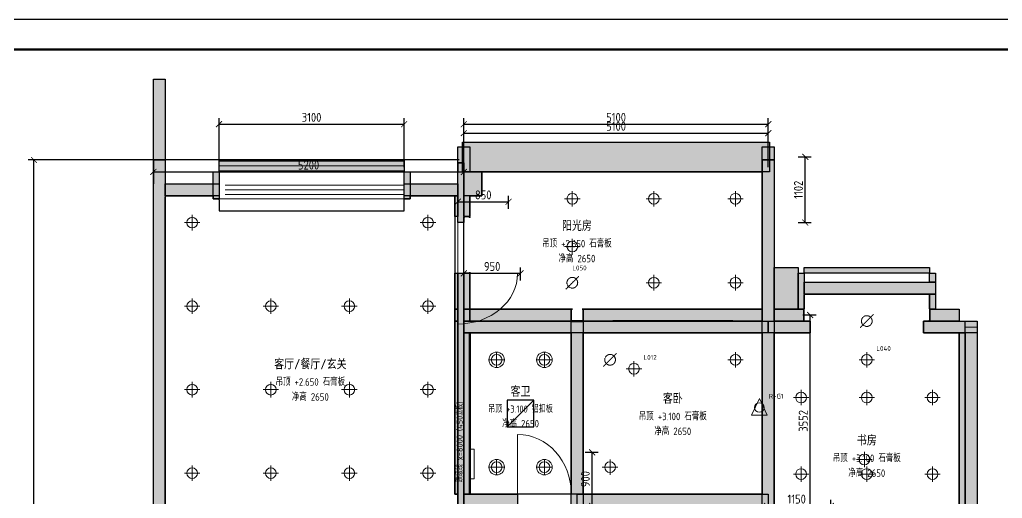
# Model space of a CAD drawing. Header units: millimetres. Extents: x -7810 to 34240, y -13747 to 15953.
# Drawn here: x 460 to 16920, y 7927 to 15953 of the extents above; entities that cross this region are included whole.
import ezdxf
from ezdxf.enums import TextEntityAlignment as Align

# ---------------------------------------------------------------- set-up
doc = ezdxf.new("R2010")
doc.units = ezdxf.units.MM
doc.linetypes.add('DASHED', pattern=[1.524, 1.27, -0.254])
for name, color, linetype, lineweight in [('A-CEIL-ACCESS', 5, 'Continuous', 25), ('A-CEIL-STEP', 1, 'Continuous', 50), ('A-CEIL-ZONE', 7, 'Continuous', 25), ('A-CONFLICT', 8, 'Continuous', 25), ('A-DESIGN', 8, 'Continuous', 25), ('A-DIMS', 3, 'Continuous', 13), ('A-DOOR', 8, 'Continuous', 18), ('A-FLOR-LEVL', 7, 'Continuous', 18), ('A-LITE-BASE', 2, 'Continuous', 18), ('A-LITE-REMOVED', 8, 'DASHED', 13), ('A-LITE-TAG', 6, 'Continuous', 13), ('A-LITE-TASK', 30, 'Continuous', 18), ('A-REVIEW', 8, 'Continuous', 25), ('A-WALL', 8, 'Continuous', 25), ('A-WALL-FILL', 253, 'Continuous', 25), ('A-WINDOW', 8, 'Continuous', 18)]:
    doc.layers.add(name, color=color, linetype=linetype, lineweight=lineweight)
doc.layers.add('A-FRAME', color=7, linetype='Continuous')
doc.styles.get("Standard").update_dxf_attribs({"font": 'gbenor.shx', "bigfont": 'gbcbig.shx'})
doc.dimstyles.new('CD50', dxfattribs={"dimtxt": 150, "dimasz": 100, "dimexe": 100, "dimexo": 80, "dimgap": 40, "dimtad": 1, "dimdec": 0, "dimtxsty": 'Standard', "dimblk": 'ARCHTICK', "dimcen": 2.5, "dimclrd": 3, "dimclre": 3, "dimclrt": 3, "dimazin": 3, "dimtfac": 1, "dimtmove": 0, "dimatfit": 3})

# ---------------------------------------------------------------- blocks, each defined once
blk = doc.blocks.new('SYM-DOOR-LEAF')
at = {"layer": 'A-DOOR'}
blk.add_line((0, 0), (0, 1000), dxfattribs=at)
blk.add_arc((0, 0), 1000, 0, 90, dxfattribs=at)
blk.add_attdef('SRC_ID', (0, -200), '', height=150)
blk = doc.blocks.new('SYM-WIN-SPAN')
at = {"layer": 'A-WINDOW'}
for p, q in [((0, 80), (1000, 80)), ((0, 0), (1000, 0)), ((0, -80), (1000, -80))]:
    blk.add_line(p, q, dxfattribs=at)
blk.add_attdef('SRC_ID', (0, -300), '', height=150)
blk = doc.blocks.new('_ARCHTICK')
at = {"color": 0, "linetype": 'BYBLOCK', "const_width": 0.15}
blk.add_lwpolyline([(-0.5, -0.5), (0.5, 0.5)], dxfattribs=at)

msp = doc.modelspace()

# ---------------------------------------------------------------- hatches: boundary and pattern name
at = {"layer": 'A-WALL-FILL'}
h = msp.add_hatch(color=256, dxfattribs=at)
h.dxf.hatch_style = 1
h.paths.add_polyline_path([(2700, 6531), (2700, 6649), (2700, 10941), (2700, 13200.2), (2699.9, 13200.2), (2699.9, 13920.2), (2699.9, 14953.2), (2782, 14953.2), (2899.9, 14953.2), (2899.9, 14233.2), (2899.9, 13600), (2900, 13600), (2900, 13200.2), (3269.5, 13200.2), (3700, 13200.2), (3700, 13400), (3800, 13400), (3800, 12950), (3700, 12950), (3700, 13000.2), (3430.3, 13000.2), (2900, 13000.2), (2900, 10941), (2900, 6649), (2900, 6531), (2900, 6530), (2700, 6530)])
h = msp.add_hatch(color=256, dxfattribs=at)
h.dxf.hatch_style = 1
h.paths.add_polyline_path([(6900, 13400), (7000, 13400), (7000, 13200.2), (7269.5, 13200.2), (7799.9, 13200.2), (7799.9, 13118.1), (7799.9, 13002), (7800, 13002), (7800, 13400.2), (7799.9, 13400.2), (7799.9, 13820.2), (7879.9, 13820.2), (7879.9, 13900.2), (13019.9, 13900.2), (13019.9, 13820.2), (13099.9, 13820.2), (13099.9, 13600), (13100, 13600), (13100, 11801), (13100, 11800.2), (13264.2, 11800.2), (13499.9, 11800.2), (13499.9, 11700.2), (13541, 11700.2), (13599.9, 11700.2), (13599.9, 11346.6), (13599.9, 11183.3), (13599.9, 11105), (13599.3, 11105), (13595, 11105), (13595, 11104.4), (13595, 11100.2), (13595, 10977.1), (13595, 10900.2), (13347.4, 10900.2), (13100, 10900.2), (13100, 10900), (13700, 10900), (13700, 10700), (13100, 10700), (13100, 7451), (13100, 7450), (12900, 7450), (12900, 7451), (12900, 7800), (10901, 7800), (9949, 7800), (9900, 7800), (9900, 7700), (9700, 7700), (9700, 8000.2), (9700, 8250), (9699.9, 8250), (9699.9, 9243.1), (9699.9, 10700), (8000.1, 10700), (8000.1, 8000.1), (8000, 8000), (8799, 8000), (8800, 8000), (8800, 7800), (8799, 7800), (7900, 7800), (7800, 7800), (7800, 7999.9), (7790, 7999.9), (7749.9, 7999.9), (7749.9, 10898), (7749.9, 11100.1), (7749.9, 11700), (7800, 11700), (7900, 11700), (8000.1, 11700), (8000.1, 11100.2), (8601.4, 11100.2), (9699.9, 11100.2), (9699.9, 11029.4), (9699.9, 10900.2), (9785.6, 10900.2), (9899.9, 10900.2), (9899.9, 10900), (9900, 10900), (12900, 10900), (12900, 10999), (12900, 11100.2), (12899.9, 11100.2), (12899.9, 13400.2), (8199.9, 13400.2), (8199.9, 13235.9), (8199.9, 13000.2), (8035.6, 13000.2), (7999.8, 13000.2), (8000.1, 12999.9), (8000.1, 12649.9), (7900, 12649.9), (7900, 12551), (7900, 12550), (7800, 12550), (7800, 12551), (7800, 12649.9), (7790, 12649.9), (7749.9, 12649.9), (7749.9, 12999.9), (7790, 12999.9), (7790, 13000.2), (7430.3, 13000.2), (7000, 13000.2), (7000, 12950), (6900, 12950), (6900, 13000.2), (6899.9, 13000.2), (6899.9, 13082.3), (6899.9, 13200.2), (6900, 13200.2)])
h.paths.add_polyline_path([(9699.9, 10900.2), (9098.4, 10900.2), (8000.1, 10900.2), (8000.1, 10900), (9699.9, 10900)])
h.paths.add_polyline_path([(9900, 8000), (9949, 8000), (10901, 8000), (12900, 8000), (12900, 10700), (9900, 10700)])
h = msp.add_hatch(color=256, dxfattribs=at)
h.dxf.hatch_style = 1
h.paths.add_polyline_path([(3800, 13400), (3800, 13600), (6900, 13600), (6900, 13400)])
h = msp.add_hatch(color=256, dxfattribs=at)
h.dxf.hatch_style = 1
h.paths.add_polyline_path([(13599.9, 11700.2), (13599.9, 11741.3), (13599.9, 11800.2), (14462.4, 11800.2), (15699.9, 11800.2), (15699.9, 11759.1), (15699.9, 11700.2), (14837.4, 11700.2)])
h = msp.add_hatch(color=256, dxfattribs=at)
h.dxf.hatch_style = 1
h.paths.add_polyline_path([(15699.9, 11700.2), (15735.3, 11700.2), (15799.9, 11700.2), (15799.9, 11550), (15800, 11550), (15800, 11350), (15799.9, 11350), (15799.9, 11100.2), (15952.4, 11100.2), (16199.9, 11100.2), (16199.9, 11014.5), (16199.9, 10900.2), (15862.9, 10900.2), (15705, 10900.2), (15705, 11023.3), (15705, 11100.2), (15705, 11100.8), (15705, 11105), (15704.3, 11105), (15699.9, 11105), (15699.9, 11168.3), (15699.9, 11312.5), (15699.9, 11350), (15601, 11350), (13699, 11350), (13600, 11350), (13600, 11550), (13699, 11550), (15601, 11550), (15699.9, 11550)])
h = msp.add_hatch(color=256, dxfattribs=at)
h.dxf.hatch_style = 1
h.paths.add_polyline_path([(12899.9, 11100.2), (12899.9, 11029.4), (12899.9, 10900.2), (12700.2, 10900.2), (12405, 10900.2), (12405, 10901.6), (12405, 10905), (10981.2, 10905), (10395, 10905), (10395, 10901.6), (10395, 10900.2), (10271.2, 10900.2), (9899.9, 10900.2), (9899.9, 10971), (9899.9, 11100.2), (10961.4, 11100.2)])
h = msp.add_hatch(color=256, dxfattribs=at)
h.dxf.hatch_style = 1
h.paths.add_polyline_path([(15400, 0), (15400, 200.2), (15299.9, 200.2), (15299.9, 1721.7), (15299.9, 4450), (12901, 4450), (12900, 4450), (12900, 4630), (12900, 4650), (12900, 4749), (12900, 4750), (13100, 4750), (13100, 4749), (13100, 4700.2), (14042.8, 4700.2), (15299.9, 4700.2), (15299.9, 4650), (15499.9, 4650), (15499.9, 4700.2), (15747.6, 4700.2), (16199.9, 4700.2), (16199.9, 5172.5), (16199.9, 6300), (13350, 6300), (13350, 6500), (13350, 6600.2), (14428.5, 6600.2), (16199.9, 6600.2), (16199.9, 8121.7), (16199.9, 10700), (15600, 10700), (15600, 10900), (16300, 10900), (16500, 10900), (16500, 10801), (16500, 10700), (16500, 7799), (16500, 6401), (16500, 4650), (16500, 4499), (16500, 4450), (16500, 4400), (16300, 4400), (16300, 4450), (15600, 4450), (15600, 2301), (15600, 499), (15600, 0)])
h.paths.add_polyline_path([(16199.9, 6600.2), (16199.9, 6514.5), (16199.9, 6500), (16300, 6500), (16300, 6600.2)])

# ---------------------------------------------------------------- linework, layer by layer
at = {"layer": 'A-CEIL-ACCESS'}
msp.add_line((8625, 9125), (9075, 9575), dxfattribs=at)
msp.add_lwpolyline([(8625, 9125), (9075, 9125), (9075, 9575), (8625, 9575)], close=True, dxfattribs=at)
at = {"layer": 'A-CEIL-STEP'}
for points in [[(9699.3, 10900), (9900.5, 10900)], [(8000, 7999.3), (8000, 10700.7)]]:
    msp.add_lwpolyline(points, dxfattribs=at)
at = {"layer": 'A-CEIL-ZONE'}
for points in [[(9714.1, 10901.1), (9712.2, 10901.7), (9710.5, 10902.6), (9708.8, 10903.6), (9707.2, 10904.7), (9705.8, 10906.1), (9704.4, 10907.5), (9703.3, 10909.1), (9702.3, 10910.8), (9701.4, 10912.5), (9700.8, 10914.4), (9700.3, 10916.3), (9700, 10918.2), (9699.9, 10920.2), (9699.9, 11080), (9700, 11082), (9700.3, 11083.9), (9700.8, 11085.8), (9701.4, 11087.7), (9702.3, 11089.4), (9703.3, 11091.1), (9704.4, 11092.7), (9705.8, 11094.1), (9707.2, 11095.5), (9708.8, 11096.6), (9710.5, 11097.6), (9712.2, 11098.5), (9714.1, 11099.1), (9716, 11099.6), (9717.9, 11099.9), (9719.9, 11100), (9699.9, 11100), (9699.9, 11100.2), (9699.9, 11100.2), (9699.9, 11100.2), (8001.1, 11100.2), (8001, 11100.2), (8000.9, 11100.2), (8000.8, 11100.2), (8000.7, 11100.3), (8000.6, 11100.3), (8000.5, 11100.4), (8000.5, 11100.4), (8000.4, 11100.5), (8000.3, 11100.6), (8000.3, 11100.6), (8000.2, 11100.7), (8000.2, 11100.8), (8000.1, 11100.9), (8000.1, 11101), (8000.1, 11101.1), (8000.1, 11101.2), (8000.1, 11700), (8000.1, 11700), (8000.1, 11700), (8000, 11700), (8000, 11720), (7999.9, 11718), (7999.6, 11716.1), (7999.1, 11714.2), (7998.5, 11712.3), (7997.6, 11710.6), (7996.6, 11708.9), (7995.5, 11707.3), (7994.1, 11705.9), (7992.7, 11704.5), (7991.1, 11703.4), (7989.4, 11702.4), (7987.7, 11701.5), (7985.8, 11700.9), (7983.9, 11700.4), (7982, 11700.1), (7980, 11700), (7920, 11700), (7918.1, 11700.1), (7916.1, 11700.4), (7914.2, 11700.9), (7912.4, 11701.5), (7910.6, 11702.4), (7908.9, 11703.4), (7907.3, 11704.5), (7905.9, 11705.9), (7904.6, 11707.3), (7903.4, 11708.9), (7902.4, 11710.6), (7901.5, 11712.3), (7900.9, 11714.2), (7900.4, 11716.1), (7900.1, 11718), (7900, 11720), (7900, 12629.9), (7900.1, 12631.9), (7900.4, 12633.8), (7900.9, 12635.7), (7901.5, 12637.6), (7902.4, 12639.3), (7903.4, 12641), (7904.5, 12642.6), (7905.9, 12644), (7907.3, 12645.4), (7908.9, 12646.5), (7910.6, 12647.5), (7912.3, 12648.4), (7914.2, 12649), (7916.1, 12649.5), (7918, 12649.8), (7920, 12649.9), (7980, 12649.9), (7982, 12649.8), (7983.9, 12649.5), (7985.8, 12649), (7987.7, 12648.4), (7989.4, 12647.5), (7991.1, 12646.5), (7992.7, 12645.4), (7994.1, 12644), (7995.5, 12642.6), (7996.6, 12641), (7997.6, 12639.3), (7998.5, 12637.6), (7999.1, 12635.7), (7999.6, 12633.8), (7999.9, 12631.9), (8000, 12629.9), (8000, 12649.9), (8000.1, 12649.9), (8000.1, 12649.9), (8000.1, 12649.9), (8000.1, 12999.2), (8000.1, 12999.3), (8000.1, 12999.4), (8000.1, 12999.5), (8000.2, 12999.6), (8000.2, 12999.7), (8000.3, 12999.8), (8000.3, 12999.8), (8000.4, 12999.9), (8000.5, 13000), (8000.5, 13000), (8000.6, 13000.1), (8000.7, 13000.1), (8000.8, 13000.2), (8000.9, 13000.2), (8001, 13000.2), (8001.1, 13000.2), (8199.9, 13000.2), (8199.9, 13000.2), (8199.9, 13000.2), (8199.9, 13399.2), (8199.9, 13399.3), (8199.9, 13399.4), (8199.9, 13399.5), (8200, 13399.6), (8200, 13399.7), (8200.1, 13399.8), (8200.1, 13399.8), (8200.2, 13399.9), (8200.3, 13400), (8200.3, 13400), (12899.5, 13400), (12899.5, 13400), (12899.6, 13399.9), (12899.7, 13399.8), (12899.7, 13399.8), (12899.8, 13399.7), (12899.8, 13399.6), (12899.9, 13399.5), (12899.9, 13399.4), (12899.9, 13399.3), (12899.9, 13399.2), (12899.9, 11101.2), (12899.9, 11101.1), (12899.9, 11101), (12899.9, 11100.9), (12899.8, 11100.8), (12899.8, 11100.7), (12899.7, 11100.6), (12899.7, 11100.6), (12899.6, 11100.5), (12899.5, 11100.4), (12899.5, 11100.4), (12899.4, 11100.3), (12899.3, 11100.3), (12899.2, 11100.2), (12899.1, 11100.2), (12899, 11100.2), (12898.9, 11100.2), (9899.9, 11100.2), (9899.9, 11100.2), (9899.9, 11100.2), (9899.9, 11100), (9879.9, 11100), (9881.9, 11099.9), (9883.8, 11099.6), (9885.7, 11099.1), (9887.6, 11098.5), (9889.3, 11097.6), (9891, 11096.6), (9892.6, 11095.5), (9894, 11094.1), (9895.4, 11092.7), (9896.5, 11091.1), (9897.5, 11089.4), (9898.4, 11087.7), (9899, 11085.8), (9899.5, 11083.9), (9899.8, 11082), (9899.9, 11080), (9899.9, 10920.2), (9899.8, 10918.3), (9899.5, 10916.3), (9899, 10914.4), (9898.4, 10912.6), (9897.5, 10910.8), (9896.5, 10909.1), (9895.4, 10907.5), (9894, 10906.1), (9892.6, 10904.8), (9891, 10903.6), (9889.3, 10902.6), (9887.6, 10901.7), (9885.7, 10901.1), (9883.8, 10900.6), (9881.9, 10900.3), (9879.9, 10900.2), (9719.9, 10900.2), (9717.9, 10900.3), (9716, 10900.6)], [(8001, 8000), (8000.9, 8000), (8000.8, 8000), (8000.7, 8000.1), (8000.6, 8000.1), (8000.5, 8000.2), (8000.5, 8000.2), (8000.4, 8000.3), (8000.3, 8000.4), (8000.3, 8000.4), (8000.2, 8000.5), (8000.2, 8000.6), (8000.1, 8000.7), (8000.1, 8000.8), (8000.1, 8000.9), (8000.1, 8001), (8000.1, 10699), (8000.1, 10699.1), (8000.1, 10699.2), (8000.1, 10699.3), (8000.2, 10699.4), (8000.2, 10699.5), (8000.3, 10699.6), (8000.3, 10699.6), (8000.4, 10699.7), (8000.5, 10699.8), (8000.5, 10699.8), (8000.6, 10699.9), (8000.7, 10699.9), (8000.8, 10700), (8000.9, 10700), (8001, 10700), (8001.1, 10700), (9698.9, 10700), (9699, 10700), (9699.1, 10700), (9699.2, 10700), (9699.3, 10699.9), (9699.4, 10699.9), (9699.5, 10699.8), (9699.5, 10699.8), (9699.6, 10699.7), (9699.7, 10699.6), (9699.7, 10699.6), (9699.8, 10699.5), (9699.8, 10699.4), (9699.9, 10699.3), (9699.9, 10699.2), (9699.9, 10699.1), (9699.9, 10699), (9699.9, 8250), (9699.9, 8250), (9699.9, 8250), (9699.9, 8249.9), (9700, 8249.8), (9700, 8249.7), (9700, 8249.6), (9700, 8001), (9700, 8000.9), (9700, 8000.8), (9700, 8000.7), (9699.9, 8000.6), (9699.9, 8000.5), (9699.8, 8000.4), (9699.8, 8000.4), (9699.7, 8000.3), (9699.6, 8000.2), (9699.6, 8000.2), (9699.5, 8000.1), (9699.4, 8000.1), (9699.3, 8000), (9699.2, 8000), (9699.1, 8000), (9699, 8000), (8001.1, 8000)], [(9900.9, 8000), (9900.8, 8000), (9900.7, 8000), (9900.6, 8000.1), (9900.5, 8000.1), (9900.4, 8000.2), (9900.4, 8000.2), (9900.3, 8000.3), (9900.2, 8000.4), (9900.2, 8000.4), (9900.1, 8000.5), (9900.1, 8000.6), (9900, 8000.7), (9900, 8000.8), (9900, 8000.9), (9900, 8001), (9900, 10699), (9900, 10699.1), (9900, 10699.2), (9900, 10699.3), (9900.1, 10699.4), (9900.1, 10699.5), (9900.2, 10699.6), (9900.2, 10699.6), (9900.3, 10699.7), (9900.4, 10699.8), (9900.4, 10699.8), (9900.5, 10699.9), (9900.6, 10699.9), (9900.7, 10700), (9900.8, 10700), (9900.9, 10700), (9901, 10700), (12899, 10700), (12899.1, 10700), (12899.2, 10700), (12899.3, 10700), (12899.4, 10699.9), (12899.5, 10699.9), (12899.6, 10699.8), (12899.6, 10699.8), (12899.7, 10699.7), (12899.8, 10699.6), (12899.8, 10699.6), (12899.9, 10699.5), (12899.9, 10699.4), (12900, 10699.3), (12900, 10699.2), (12900, 10699.1), (12900, 10699), (12900, 8001), (12900, 8000.9), (12900, 8000.8), (12900, 8000.7), (12899.9, 8000.6), (12899.9, 8000.5), (12899.8, 8000.4), (12899.8, 8000.4), (12899.7, 8000.3), (12899.6, 8000.2), (12899.6, 8000.2), (12899.5, 8000.1), (12899.4, 8000.1), (12899.3, 8000), (12899.2, 8000), (12899.1, 8000), (12899, 8000), (9901, 8000)]]:
    msp.add_lwpolyline(points, close=True, dxfattribs=at)
for points in [[(2900, 2580), (2900, 12980.2), (2900.1, 12982.2), (2900.4, 12984.1), (2900.9, 12986), (2901.5, 12987.9), (2902.4, 12989.6), (2903.4, 12991.3), (2904.5, 12992.9), (2905.9, 12994.3), (2907.3, 12995.7), (2908.9, 12996.8), (2910.6, 12997.8), (2912.3, 12998.7), (2914.2, 12999.3), (2916.1, 12999.8), (2918, 13000.1), (2920, 13000.2), (3680, 13000.2), (3682, 13000.1), (3683.9, 12999.8), (3685.8, 12999.3), (3687.7, 12998.7), (3689.4, 12997.8), (3691.1, 12996.8), (3692.7, 12995.7), (3694.1, 12994.3), (3695.5, 12992.9), (3696.6, 12991.3), (3697.6, 12989.6), (3698.5, 12987.9), (3699.1, 12986), (3699.6, 12984.1), (3699.9, 12982.2), (3700, 12980.2), (3700, 12950.3), (3700, 12950.3), (3700, 12950), (3700.3, 12950), (3700.3, 12950), (3780, 12950), (3782, 12949.9), (3783.9, 12949.6), (3785.8, 12949.1), (3787.7, 12948.5), (3789.4, 12947.6), (3791.1, 12946.6), (3792.7, 12945.5), (3794.1, 12944.1), (3795.5, 12942.7), (3796.6, 12941.1), (3797.6, 12939.4), (3798.5, 12937.7), (3799.1, 12935.8), (3799.6, 12933.9), (3799.9, 12932), (3800, 12930), (3800, 12750.3), (3800, 12750.3), (3800, 12750), (3800.3, 12750), (3800.3, 12750), (6899.7, 12750), (6899.7, 12750), (6900, 12750), (6900, 12750.3), (6900, 12750.3), (6900, 12930), (6900.1, 12932), (6900.4, 12933.9), (6900.9, 12935.8), (6901.5, 12937.7), (6902.4, 12939.4), (6903.4, 12941.1), (6904.5, 12942.7), (6905.9, 12944.1), (6907.3, 12945.5), (6908.9, 12946.6), (6910.6, 12947.6), (6912.3, 12948.5), (6914.2, 12949.1), (6916.1, 12949.6), (6918, 12949.9), (6920, 12950), (6999.7, 12950), (6999.7, 12950), (7000, 12950), (7000, 12950.3), (7000, 12950.3), (7000, 12980.2), (7000.1, 12982.2), (7000.4, 12984.1), (7000.9, 12986), (7001.5, 12987.9), (7002.4, 12989.6), (7003.4, 12991.3), (7004.5, 12992.9), (7005.9, 12994.3), (7007.3, 12995.7), (7008.9, 12996.8), (7010.6, 12997.8), (7012.3, 12998.7), (7014.2, 12999.3), (7016.1, 12999.8), (7018, 13000.1), (7020, 13000.2), (7729.9, 13000.2), (7731.9, 13000.1), (7733.8, 12999.8), (7735.7, 12999.3), (7737.6, 12998.7), (7739.3, 12997.8), (7741, 12996.8), (7742.6, 12995.7), (7744, 12994.3), (7745.4, 12992.9), (7746.5, 12991.3), (7747.5, 12989.6), (7748.4, 12987.9), (7749, 12986), (7749.5, 12984.1), (7749.8, 12982.2), (7749.9, 12980.2), (7749.9, 12649.9), (7750, 11701.7), (7749.9, 11699.8), (7749.9, 11699.7), (7749.9, 11699.7), (7749.9, 8000.2), (7749.9, 8000.2), (7749.9, 7999.9), (7750.2, 7999.9), (7750.2, 7999.9), (7780, 7999.9), (7782, 7999.8), (7783.9, 7999.5), (7785.8, 7999), (7787.7, 7998.4), (7789.4, 7997.5), (7791.1, 7996.5), (7792.7, 7995.4), (7794.1, 7994), (7795.5, 7992.6), (7796.6, 7991), (7797.6, 7989.3), (7798.5, 7987.6), (7799.1, 7985.7), (7799.6, 7983.8), (7799.9, 7981.9), (7800, 7979.9), (7800, 7820)], [(13100, 6600), (13100, 10699), (13100, 10699.1), (13100, 10699.2), (13100, 10699.3), (13100.1, 10699.4), (13100.1, 10699.5), (13100.2, 10699.6), (13100.2, 10699.6), (13100.3, 10699.7), (13100.4, 10699.8), (13100.4, 10699.8), (13100.5, 10699.9), (13100.6, 10699.9), (13100.7, 10700), (13100.8, 10700), (13100.9, 10700), (13101, 10700), (13700, 10700), (13700, 10700), (13700, 10700), (13700, 10900), (13700, 10900), (13700, 10900), (13615, 10900), (13613.1, 10900.1), (13611.1, 10900.4), (13609.2, 10900.9), (13607.4, 10901.5), (13605.6, 10902.4), (13603.9, 10903.4), (13602.3, 10904.5), (13600.9, 10905.9), (13599.6, 10907.3), (13598.4, 10908.9), (13597.4, 10910.6), (13596.5, 10912.3), (13595.9, 10914.2), (13595.4, 10916.1), (13595.1, 10918), (13595, 10920), (13595, 11091.9), (13595.1, 11093.9), (13595.4, 11095.8), (13595.9, 11097.7), (13596.5, 11099.6), (13597.4, 11101.3), (13598.4, 11103), (13599.5, 11104.6), (13599.9, 11105), (13599.9, 11105.3), (13599.9, 11105.3), (13599.9, 11330), (13600, 11332), (13600.3, 11333.9), (13600.8, 11335.8), (13601.4, 11337.7), (13602.3, 11339.4), (13603.3, 11341.1), (13604.4, 11342.7), (13605.8, 11344.1), (13607.2, 11345.5), (13608.8, 11346.6), (13610.5, 11347.6), (13612.2, 11348.5), (13614.1, 11349.1), (13616, 11349.6), (13617.9, 11349.9), (13619.9, 11350), (15679.9, 11350), (15681.9, 11349.9), (15683.8, 11349.6), (15685.7, 11349.1), (15687.6, 11348.5), (15689.3, 11347.6), (15691, 11346.6), (15692.6, 11345.5), (15694, 11344.1), (15695.4, 11342.7), (15696.5, 11341.1), (15697.5, 11339.4), (15698.4, 11337.7), (15699, 11335.8), (15699.5, 11333.9), (15699.8, 11332), (15699.9, 11330), (15699.9, 11105.3), (15699.9, 11105.3), (15699.9, 11105), (15700.5, 11104.4), (15701.6, 11102.8), (15702.6, 11101.1), (15703.5, 11099.3), (15704.1, 11097.5), (15704.6, 11095.6), (15704.9, 11093.6), (15705, 11091.7), (15705, 10920), (15704.9, 10918), (15704.6, 10916.1), (15704.1, 10914.2), (15703.5, 10912.3), (15702.6, 10910.6), (15701.6, 10908.9), (15700.5, 10907.3), (15699.1, 10905.9), (15697.7, 10904.5), (15696.1, 10903.4), (15694.4, 10902.4), (15692.7, 10901.5), (15690.8, 10900.9), (15688.9, 10900.4), (15687, 10900.1), (15685, 10900), (15600, 10900), (15600, 10900), (15600, 10900), (15600, 10700), (15600, 10700), (15600, 10700), (16198.9, 10700), (16199, 10700), (16199.1, 10700), (16199.2, 10700), (16199.3, 10699.9), (16199.4, 10699.9), (16199.5, 10699.8), (16199.5, 10699.8), (16199.6, 10699.7), (16199.7, 10699.6), (16199.7, 10699.6), (16199.8, 10699.5), (16199.8, 10699.4), (16199.9, 10699.3), (16199.9, 10699.2), (16199.9, 10699.1), (16199.9, 10699), (16199.9, 6601.2)]]:
    msp.add_lwpolyline(points, dxfattribs=at)
at = {"layer": 'A-CONFLICT'}
msp.add_lwpolyline([(9699.9, 9243.1), (9699.9, 10900.2), (9785.6, 10900.2), (9899.9, 10900.2), (9899.9, 9657.3), (9899.9, 8000.2), (9814.2, 8000.2), (9700, 8000.2), (9700, 8250), (9699.9, 8250)], close=True, dxfattribs=at)
at = {"layer": 'A-DESIGN'}
for points in [[(2699.9, 13920.2), (2699.9, 14953.2), (2782, 14953.2), (2899.9, 14953.2), (2899.9, 14233.2), (2899.9, 13600), (2700, 13600), (2700, 13200.2), (2699.9, 13200.2), (2699.9, 13920.2)], [(13019.9, 13400.2), (7879.9, 13400.2), (7879.9, 13900.2), (13019.9, 13900.2)], [(7900, 13400.2), (7900, 13550), (7800, 13550), (7800, 13400.2), (7799.9, 13400.2), (7799.9, 13820.2), (7999.9, 13820.2), (7999.9, 13400.2), (7900, 13400.2)], [(12899.9, 11100.2), (12899.9, 13820.2), (13099.9, 13820.2), (13099.9, 13600), (12900, 13600), (12900, 11801), (12900, 11100.2), (12899.9, 11100.2)], [(7790, 13002), (7790.1, 13002), (7800, 13002), (7800, 12649.9), (7790, 12649.9), (7749.9, 12649.9), (7749.9, 12999.9), (7790, 12999.9), (7790, 13002)], [(7997.3, 13002), (7998, 13002), (8000.1, 12999.9), (8000.1, 12649.9), (7900, 12649.9), (7900, 13002), (7997.3, 13002)], [(13099.9, 11100.2), (13099.9, 11387.7), (13099.9, 11800.2), (13264.2, 11800.2), (13499.9, 11800.2), (13499.9, 11512.7), (13499.9, 11100.2), (13335.6, 11100.2)], [(13499.9, 11100.2), (13499.9, 11346.6), (13499.9, 11700.2), (13541, 11700.2), (13599.9, 11700.2), (13599.9, 11346.6), (13599.9, 11183.3), (13599.9, 11105), (13599.3, 11105), (13595, 11105), (13595, 11104.4), (13595, 11100.2), (13539, 11100.2)], [(13599.9, 11700.2), (13599.9, 11741.3), (13599.9, 11800.2), (14462.4, 11800.2), (15699.9, 11800.2), (15699.9, 11759.1), (15699.9, 11700.2), (14837.4, 11700.2)], [(15699.9, 11700.2), (15735.3, 11700.2), (15799.9, 11700.2), (15799.9, 11550), (15699.9, 11550), (15699.9, 11700.2)], [(15699.9, 11350), (15799.9, 11350), (15799.9, 11100.2), (15735.3, 11100.2), (15715.1, 11100.2), (15705, 11100.2), (15705, 11100.8), (15705, 11105), (15704.3, 11105), (15699.9, 11105), (15699.9, 11168.3), (15699.9, 11312.5), (15699.9, 11350)], [(9899.9, 10900.2), (9899.9, 10971), (9899.9, 11100.2), (10961.4, 11100.2), (12899.9, 11100.2), (12899.9, 11029.4), (12899.9, 10900.2), (12700.2, 10900.2), (12405, 10900.2), (12405, 10901.6), (12405, 10905), (10981.2, 10905), (10395, 10905), (10395, 10901.6), (10395, 10900.2), (10271.2, 10900.2)], [(7753, 10898), (7790, 10898), (7800, 10898), (7800, 7999.9), (7790, 7999.9), (7749.9, 7999.9), (7749.9, 10898), (7753, 10898)], [(8000.1, 8000.1), (8000, 8000), (7900, 8000), (7900, 10700), (8000.1, 10700), (8000.1, 8000.1)], [(16199.9, 8121.7), (16199.9, 10700), (16300, 10700), (16300, 7799), (16300, 6600.2), (16199.9, 6600.2), (16199.9, 8121.7)]]:
    msp.add_lwpolyline(points, close=True, dxfattribs=at)
at = {"layer": 'A-DOOR'}
for points in [[(7800, 11700), (7900, 11700), (7900, 12550), (7800, 12550)], [(8800, 7800), (9700, 7800), (9700, 8000), (8800, 8000)]]:
    msp.add_lwpolyline(points, close=True, dxfattribs=at)
at = {"layer": 'A-FRAME'}
msp.add_lwpolyline([(-7809.9, -13747), (34240.1, -13747), (34240.1, 15953), (-7809.9, 15953)], close=True, dxfattribs=at)
at = {"layer": 'A-FRAME', "const_width": 35}
msp.add_lwpolyline([(-6559.9, -13247), (33740.1, -13247), (33740.1, 15453), (-6559.9, 15453)], close=True, dxfattribs=at)
at = {"layer": 'A-LITE-BASE'}
for p, q in [((9717, 12820), (9717, 13080)), ((11083, 12820), (11083, 13080)), ((12450, 12820), (12450, 13080)), ((9587, 12950), (9847, 12950)), ((10953, 12950), (11213, 12950)), ((12320, 12950), (12580, 12950)), ((3350, 12420), (3350, 12680)), ((7300, 12420), (7300, 12680)), ((3220, 12550), (3480, 12550)), ((7170, 12550), (7430, 12550)), ((9717, 12020), (9717, 12280)), ((9587, 12150), (9847, 12150)), ((10953, 11542), (11213, 11542)), ((11083, 11412), (11083, 11672)), ((12320, 11542), (12580, 11542)), ((12450, 11412), (12450, 11672)), ((3350, 11020), (3350, 11280)), ((4667, 11020), (4667, 11280)), ((5983, 11020), (5983, 11280)), ((7300, 11020), (7300, 11280)), ((3220, 11150), (3480, 11150)), ((4537, 11150), (4797, 11150)), ((5853, 11150), (6113, 11150)), ((7170, 11150), (7430, 11150)), ((8450, 10120), (8450, 10380)), ((9250, 10120), (9250, 10380)), ((12450, 10120), (12450, 10380)), ((14650, 10120), (14650, 10380)), ((8320, 10250), (8580, 10250)), ((9120, 10250), (9380, 10250)), ((10750, 9970), (10750, 10230)), ((12320, 10250), (12580, 10250)), ((14520, 10250), (14780, 10250)), ((10620, 10100), (10880, 10100)), ((3350, 9620), (3350, 9880)), ((4667, 9620), (4667, 9880)), ((5983, 9620), (5983, 9880)), ((7300, 9620), (7300, 9880)), ((3220, 9750), (3480, 9750)), ((4537, 9750), (4797, 9750)), ((5853, 9750), (6113, 9750)), ((7170, 9750), (7430, 9750)), ((13550, 9487), (13550, 9747)), ((14650, 9487), (14650, 9747)), ((15750, 9487), (15750, 9747)), ((13420, 9617), (13680, 9617)), ((14520, 9617), (14780, 9617)), ((15620, 9617), (15880, 9617)), ((8450, 8320), (8450, 8580)), ((9250, 8320), (9250, 8580)), ((10350, 8320), (10350, 8580)), ((14480, 8580), (14740, 8580)), ((14610, 8450), (14610, 8710)), ((3350, 8220), (3350, 8480)), ((4667, 8220), (4667, 8480)), ((5983, 8220), (5983, 8480)), ((7300, 8220), (7300, 8480)), ((8320, 8450), (8580, 8450)), ((9120, 8450), (9380, 8450)), ((10220, 8450), (10480, 8450)), ((13550, 8204), (13550, 8464)), ((14650, 8204), (14650, 8464)), ((15750, 8204), (15750, 8464)), ((3220, 8350), (3480, 8350)), ((4537, 8350), (4797, 8350)), ((5853, 8350), (6113, 8350)), ((7170, 8350), (7430, 8350)), ((13420, 8334), (13680, 8334)), ((14520, 8334), (14780, 8334)), ((15620, 8334), (15880, 8334))]:
    msp.add_line(p, q, dxfattribs=at)
for centre, radius in [((9717, 12950), 90), ((11083, 12950), 90), ((12450, 12950), 90), ((3350, 12550), 90), ((7300, 12550), 90), ((9717, 12150), 90), ((11083, 11542), 90), ((12450, 11542), 90), ((3350, 11150), 90), ((4667, 11150), 90), ((5983, 11150), 90), ((7300, 11150), 90), ((8450, 10250), 130), ((9250, 10250), 130), ((8450, 10250), 90), ((9250, 10250), 90), ((12450, 10250), 90), ((14650, 10250), 90), ((10750, 10100), 90), ((3350, 9750), 90), ((4667, 9750), 90), ((5983, 9750), 90), ((7300, 9750), 90), ((13550, 9617), 90), ((14650, 9617), 90), ((15750, 9617), 90), ((8450, 8450), 130), ((9250, 8450), 130), ((14610, 8580), 90), ((3350, 8350), 90), ((4667, 8350), 90), ((5983, 8350), 90), ((7300, 8350), 90), ((8450, 8450), 90), ((9250, 8450), 90), ((10350, 8450), 90), ((13550, 8334), 90), ((14650, 8334), 90), ((15750, 8334), 90)]:
    msp.add_circle(centre, radius, dxfattribs=at)
at = {"layer": 'A-LITE-REMOVED'}
for p, q in [((9607, 11432), (9827, 11652)), ((14540, 10790), (14760, 11010)), ((10240, 10140), (10460, 10360))]:
    msp.add_line(p, q, dxfattribs=at)
for centre in [(9717, 11542), (14650, 10900), (10350, 10250)]:
    msp.add_circle(centre, 90, dxfattribs=at)
at = {"layer": 'A-LITE-TASK'}
for points in [[(12720, 9320), (12980, 9320), (12850, 9600)], [(7996, 8252), (8076, 8252), (8076, 8752), (7996, 8752)]]:
    msp.add_lwpolyline(points, close=True, dxfattribs=at)
msp.add_circle((12850, 9450), 80, dxfattribs=at)
at = {"layer": 'A-REVIEW'}
for points in [[(7964.2, 13400.2), (8199.9, 13400.2), (8199.9, 13235.9), (8199.9, 13000.2), (8035.6, 13000.2), (7900, 13000.2), (7900, 13400.2), (7964.2, 13400.2)], [(2899.9, 13000.2), (2899.9, 13082.3), (2899.9, 13200.2), (3269.5, 13200.2), (3799.9, 13200.2), (3799.9, 13118.1), (3799.9, 13000.2), (3430.3, 13000.2)], [(6899.9, 13000.2), (6899.9, 13082.3), (6899.9, 13200.2), (7269.5, 13200.2), (7799.9, 13200.2), (7799.9, 13118.1), (7799.9, 13000.2), (7430.3, 13000.2)], [(7790, 11100.1), (7749.9, 11100.1), (7749.9, 11700), (7800, 11700), (7800, 11699), (7800, 11100.1), (7790, 11100.1)], [(7900, 11100.1), (7900, 11699), (7900, 11700), (8000.1, 11700), (8000.1, 11100.1), (7900, 11100.1)], [(7749.9, 11100.1), (7790, 11100.1), (7800, 11100.1), (7800, 10898), (7790, 10898), (7753, 10898), (7749.9, 10898), (7749.9, 11100.1)], [(8000.1, 11100.1), (8000.1, 10900), (7900, 10900), (7900, 11100.1), (8000.1, 11100.1)], [(7999.9, 10900.2), (7999.9, 10971), (7999.9, 11100.2), (8601.4, 11100.2), (9699.9, 11100.2), (9699.9, 11029.4), (9699.9, 10900.2), (9098.4, 10900.2)], [(13099.9, 10900.2), (13099.9, 10985.9), (13099.9, 11100.2), (13437, 11100.2), (13595, 11100.2), (13595, 10977.1), (13595, 10900.2), (13347.4, 10900.2)], [(15705, 11100.2), (15952.4, 11100.2), (16199.9, 11100.2), (16199.9, 11014.5), (16199.9, 10900.2), (15862.9, 10900.2), (15705, 10900.2), (15705, 11023.3)]]:
    msp.add_lwpolyline(points, close=True, dxfattribs=at)
at = {"layer": 'A-WALL'}
for points in [[(2700, 13600), (2900, 13600), (2900, 10941), (2900, 6649), (2900, 6531), (2900, 6530), (2700, 6530), (2700, 6531), (2700, 6649), (2700, 10941)], [(6900, 13400), (3800, 13400), (3800, 13600), (6900, 13600)], [(7900, 13550), (7900, 12551), (7900, 12550), (7800, 12550), (7800, 12551), (7800, 13550)], [(12900, 13600), (13100, 13600), (13100, 11801), (13100, 10999), (13100, 7451), (13100, 7450), (12900, 7450), (12900, 7451), (12900, 10999), (12900, 11801)], [(3800, 12950), (3700, 12950), (3700, 13400), (3800, 13400)], [(7000, 12950), (6900, 12950), (6900, 13400), (7000, 13400)], [(7900, 11699), (7900, 7800), (7800, 7800), (7800, 11699), (7800, 11700), (7900, 11700)], [(13699, 11350), (13600, 11350), (13600, 11550), (13699, 11550), (15601, 11550), (15800, 11550), (15800, 11350), (15601, 11350)], [(13000, 10700), (7900, 10700), (7900, 10900), (13000, 10900)], [(9700, 7700), (9700, 8250), (9700, 10900), (9900, 10900), (9900, 7700)], [(13700, 10700), (13000, 10700), (13000, 10900), (13700, 10900)], [(16500, 10700), (15600, 10700), (15600, 10900), (16500, 10900)], [(16300, 10801), (16300, 10900), (16500, 10900), (16500, 10801), (16500, 7799), (16500, 6401), (16500, 4499), (16500, 4400), (16300, 4400), (16300, 4499), (16300, 6401), (16300, 7799)], [(7900, 7800), (7900, 8000), (8799, 8000), (8800, 8000), (8800, 7800), (8799, 7800)], [(9949, 7800), (9800, 7800), (9800, 8000), (9949, 8000), (10901, 8000), (13000, 8000), (13000, 7800), (10901, 7800)]]:
    msp.add_lwpolyline(points, close=True, dxfattribs=at)
at = {"layer": 'A-WINDOW'}
for p, q in [((3900, 13180), (6900, 13180)), ((3900, 13100), (6900, 13100)), ((3900, 13020), (6900, 13020))]:
    msp.add_line(p, q, dxfattribs=at)
for points in [[(3800, 12750), (6900, 12750), (6900, 12950), (3800, 12950)], [(16300, 7800), (16500, 7800), (16500, 10800), (16300, 10800)]]:
    msp.add_lwpolyline(points, close=True, dxfattribs=at)

# ---------------------------------------------------------------- block references
at = {"layer": 'A-DOOR', "xscale": 0.85, "rotation": -90}
msp.add_blockref('SYM-DOOR-LEAF', (7800, 11700), dxfattribs=at)
at = {"layer": 'A-DOOR', "xscale": 0.9}
msp.add_blockref('SYM-DOOR-LEAF', (8800, 8000), dxfattribs=at)
at = {"layer": 'A-WINDOW', "xscale": 3.1}
msp.add_blockref('SYM-WIN-SPAN', (3800, 13500), dxfattribs=at)

# ---------------------------------------------------------------- texts
at = {"layer": 'A-CEIL-STEP'}
msp.add_text('跌级线 x=8000 (450立板)', height=100, rotation=90, dxfattribs=at).set_placement((7880, 8200))
at = {"layer": 'A-FLOR-LEVL'}
for s, height, p in [('阳光房', 175, (9794.5, 12497.8)), ('吊顶 +2.650 石膏板', 125, (9794.5, 12197.8)), ('净高 2650', 125, (9794.5, 11947.8)), ('客厅/餐厅/玄关', 175, (5329.1, 10178.1)), ('吊顶 +2.650 石膏板', 125, (5329.1, 9878.1)), ('客卫', 175, (8850, 9718.6)), ('净高 2650', 125, (5329.1, 9628.1)), ('客卧', 175, (11400, 9600)), ('吊顶 +3.100 铝扣板', 119.063, (8850, 9424.5)), ('净高 2650', 125, (8850, 9180.4)), ('吊顶 +3.100 石膏板', 125, (11400, 9300)), ('净高 2650', 125, (11400, 9050)), ('书房', 175, (14650, 8900.1)), ('吊顶 +3.100 石膏板', 125, (14650, 8600.1)), ('净高 2650', 125, (14650, 8350.1))]:
    msp.add_text(s, height=height, dxfattribs=at).set_placement(p, align=Align.MIDDLE_CENTER)
at = {"layer": 'A-LITE-TAG'}
for s, p in [('L050', (9717, 11750)), ('L040', (14810, 10400)), ('L012', (10910, 10250)), ('R-G1', (13010, 9600))]:
    msp.add_text(s, height=80, dxfattribs=at).set_placement(p)

# ---------------------------------------------------------------- dimensions: what is measured, and where the dimension line sits
at = {"layer": 'A-DIMS'}
for base, p1, p2 in [((3800, 14200), (3800, 13400), (6900, 13400)), ((7900, 14200), (7900, 13400), (13000, 13400)), ((7900, 14050), (7900, 13850), (13000, 13850)), ((2700, 13400), (2700, 13200), (7900, 13200)), ((7800, 12900), (7800, 12700), (8650, 12700)), ((7900, 11700.2), (7900, 11500.2), (8849.9, 11500.2)), ((12900, 7800), (12900, 7600), (14050, 7600))]:
    msp.add_linear_dim(base=base, p1=p1, p2=p2, dimstyle='CD50', dxfattribs=at).render()
for base, p1, p2 in [((13619.9, 12550), (13419.9, 12550), (13419.9, 13651.8)), ((700, 450), (1300, 450), (7900, 13600)), ((13700, 7450), (13500, 7450), (13500, 11001.8)), ((10050, 7800), (9850, 7800), (9850, 8700))]:
    msp.add_linear_dim(base=base, p1=p1, p2=p2, angle=90, dimstyle='CD50', dxfattribs=at).render()

doc.saveas('drawing.dxf')
